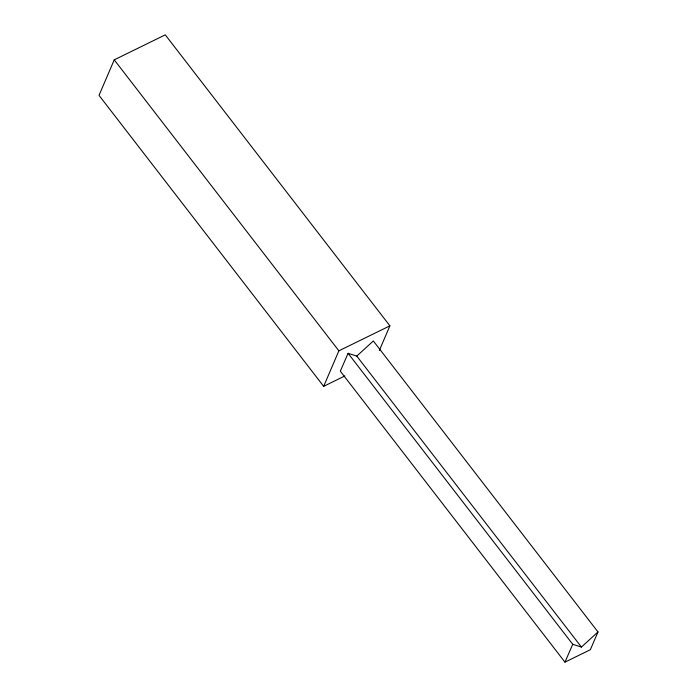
<?xml version="1.0" encoding="UTF-8"?>
<svg xmlns="http://www.w3.org/2000/svg" width="697" height="697" viewBox="0 0 697 697"><rect width="100%" height="100%" fill="white"/><g stroke="black" fill="none" stroke-linecap="round" stroke-linejoin="round"><path stroke-width="1.05" d="M379.334 350.495L389.902 325.839L165.267 34.85L114.238 59.846L99.018 95.35L323.661 386.338L344.841 375.962M323.661 386.338L338.873 350.826L389.902 325.839M597.982 631.944L590.368 649.7L564.953 662.15L340.31 371.161L348.108 353.318L356.777 356.089L581.42 647.069L597.982 631.944L373.339 340.964L356.777 356.089M564.953 662.15L572.742 644.307L348.108 353.318M572.742 644.307L581.42 647.069M114.238 59.846L338.873 350.826"/></g></svg>
